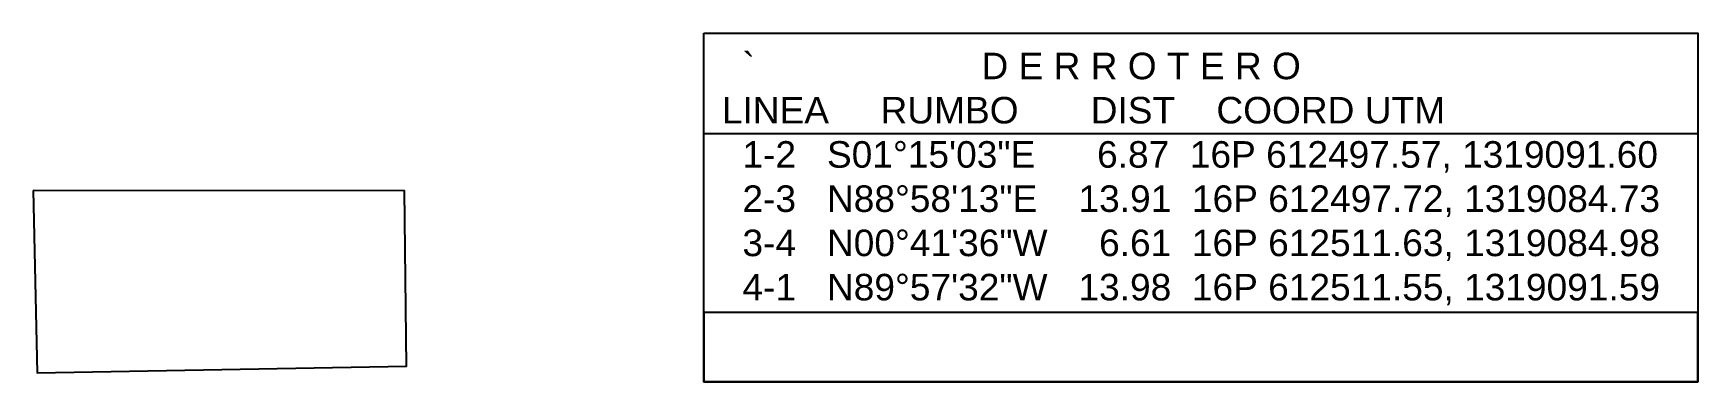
# Model space of a CAD drawing. Header units: millimetres. Extents: x 612497.6 to 612560.3, y 1319084.4 to 1319097.5.
import ezdxf

# ---------------------------------------------------------------- set-up
doc = ezdxf.new("R2010")
doc.units = ezdxf.units.MM
doc.styles.get("Standard").update_dxf_attribs({"font": 'arial.ttf'})

msp = doc.modelspace()

# ---------------------------------------------------------------- linework, layer by layer
for points in [[(612522.822, 1319097.526), (612560.261, 1319097.526), (612560.261, 1319084.394), (612522.822, 1319084.394)], [(612522.822, 1319097.526), (612560.261, 1319097.526), (612560.261, 1319093.74), (612522.822, 1319093.74)], [(612497.57, 1319091.6), (612497.72, 1319084.73), (612511.63, 1319084.98), (612511.55, 1319091.59)], [(612522.822, 1319084.394), (612560.261, 1319084.394), (612560.261, 1319087.005), (612522.822, 1319087.005)]]:
    msp.add_lwpolyline(points, close=True)

# ---------------------------------------------------------------- texts
at = {"insert": (612522.728, 1319096.794), "char_height": 1, "width": 37.04366, "attachment_point": 1}
msp.add_mtext('\\pi-1.6296,l3.18213,t3.18213;`^I                   D E R R O T E R O\\P\\pi0,l0,tz;  LINEA     RUMBO       DIST    COORD UTM \\P    1-2   S01°15\'03"E      6.87  16P 612497.57, 1319091.60\\P    2-3   N88°58\'13"E    13.91  16P 612497.72, 1319084.73\\P    3-4   N00°41\'36"W     6.61  16P 612511.63, 1319084.98\\P    4-1   N89°57\'32"W   13.98  16P 612511.55, 1319091.59', dxfattribs=at)

doc.saveas('drawing.dxf')
